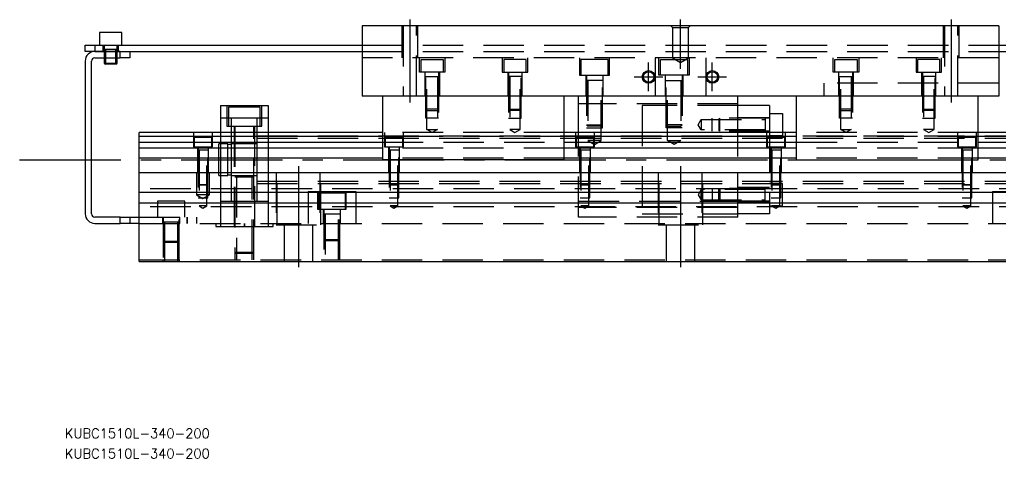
# Model space of a CAD drawing. Extents: x -21 to 543, y -309 to 112.
# Drawn here: x -20.6 to 287.5, y -309 to -171.2 of the extents above; entities that cross this region are included whole.
import ezdxf

# ---------------------------------------------------------------- set-up
doc = ezdxf.new("R2010")
doc.units = 0
doc.linetypes.add('CENTER', pattern=[50.8, 31.75, -6.35, 6.35, -6.35])
doc.linetypes.add('DASHED', pattern=[19.05, 12.7, -6.35])
doc.layers.get('0').update_dxf_attribs({"linetype": 'CONTINUOUS'})
doc.layers.add('CENTER', color=1, linetype='CENTER')
doc.styles.get("Standard").update_dxf_attribs({"font": 'txt.shx', "height": 3, "bigfont": 'bigfont.shx'})

# ---------------------------------------------------------------- blocks, each defined once
blk = doc.blocks.new('*U2')
at = {"color": 7, "linetype": 'CONTINUOUS'}
blk.add_text('KUBC1510L-340-200', height=3, dxfattribs=at).set_placement((-6.38, -309.02))
blk = doc.blocks.new('*U3')
at = {"color": 7, "linetype": 'CONTINUOUS'}
blk.add_text('KUBC1510L-340-200', height=3, dxfattribs=at).set_placement((-6.38, -302.66))

msp = doc.modelspace()

# ---------------------------------------------------------------- linework, layer by layer
at = {"color": 7, "linetype": 'CONTINUOUS'}
for p, q in [((11.5, -175.2), (4.5, -175.2)), ((4.5, -175.2), (4.5, -179.2)), ((11.5, -179.2), (11.5, -175.2)), ((87, -173.2), (87, -195.2)), ((287, -173.2), (87, -173.2)), ((287, -173.2), (287, -195.2)), ((0, -181.2), (0, -179.2)), ((0, -179.2), (3, -179.2)), ((3, -181.2), (0, -181.2)), ((3, -179.2), (3, -181.2)), ((3, -179.2), (87, -179.2)), ((3, -181.2), (11, -181.2)), ((11, -181.2), (3, -181.2)), ((11, -181.2), (87, -181.2)), ((11, -183.2), (11, -181.2)), ((14, -181.2), (14, -183.2)), ((287, -179.2), (371, -179.2)), ((287, -181.2), (363, -181.2)), ((0, -184.2), (0, -232.2)), ((2, -232.2), (2, -184.2)), ((3, -183.2), (11, -183.2)), ((6, -183.2), (6, -184.85)), ((6, -184.85), (10, -184.85)), ((6, -184.85), (6.35, -185.2)), ((6.35, -183.2), (6.35, -185.2)), ((9.65, -185.2), (9.65, -183.2)), ((9.65, -185.2), (10, -184.85)), ((10, -184.85), (10, -183.2)), ((14, -183.2), (11, -183.2)), ((9.65, -185.2), (6.35, -185.2)), ((287, -195.2), (87, -195.2)), ((93.5, -215.2), (93.5, -195.2)), ((150.5, -215.2), (150.5, -195.2)), ((155, -206.7), (155, -195.2)), ((205, -206.7), (205, -195.2)), ((223.5, -215.2), (223.5, -195.2)), ((280.5, -215.2), (280.5, -195.2)), ((42.5, -198.2), (57.5, -198.2)), ((42.5, -198.2), (42.5, -206.7)), ((57.5, -198.2), (57.5, -206.7)), ((215, -198.2), (205, -198.2)), ((212.35, -198.2), (212, -198.2)), ((215, -198.2), (215, -206.7)), ((215, -200.7), (219, -200.7)), ((219, -200.7), (219, -206.7)), ((93.5, -206.7), (17, -206.7)), ((17, -247.2), (17, -206.7)), ((93.5, -207.952272), (17, -207.952272)), ((223.5, -206.7), (150.5, -206.7)), ((223.5, -207.952272), (150.5, -207.952272)), ((357, -206.7), (280.5, -206.7)), ((357, -207.952272), (280.5, -207.952272)), ((17, -209.72668), (93.5, -209.72668)), ((93.5, -211.623076), (17, -211.623076)), ((150.5, -209.72668), (223.5, -209.72668)), ((223.5, -211.623076), (150.5, -211.623076)), ((280.5, -209.72668), (357, -209.72668)), ((357, -211.623076), (280.5, -211.623076)), ((93.5, -214.677372), (17, -214.677372)), ((150.5, -215.2), (93.5, -215.2)), ((223.5, -214.677372), (150.5, -214.677372)), ((223.5, -215.2), (280.5, -215.2)), ((357, -214.677372), (280.5, -214.677372)), ((17, -219.2), (357, -219.2)), ((53.000006, -220.7), (46.999994, -220.7)), ((53.000006, -220.7), (46.999994, -220.7)), ((357, -225.5), (17, -225.5)), ((357, -228.9), (17, -228.9)), ((11, -233.2), (3, -233.2)), ((11, -235.2), (11, -233.2)), ((11, -233.2), (14, -233.2)), ((14, -233.2), (14, -235.2)), ((14, -233.2), (17, -233.2)), ((3, -235.2), (11, -235.2)), ((14, -235.2), (11, -235.2)), ((17, -235.2), (14, -235.2)), ((17, -247.2), (357, -247.2))]:
    msp.add_line(p, q, dxfattribs=at)
at = {"color": 3, "linetype": 'DASHED'}
for p, q in [((99.500006, -173.2), (99.500006, -183.2)), ((99.9, -173.2), (99.9, -195.2)), ((104.1, -195.2), (104.1, -173.2)), ((104.499994, -183.2), (104.499994, -173.2)), ((184.5, -173.7), (184, -173.2)), ((184.5, -173.7), (184.5, -183.2)), ((184.5, -173.7), (189.5, -173.7)), ((189.5, -173.7), (190, -173.2)), ((189.5, -183.2), (189.5, -173.7)), ((269.500006, -173.2), (269.500006, -183.2)), ((269.9, -173.2), (269.9, -195.2)), ((274.1, -195.2), (274.1, -173.2)), ((274.499994, -183.2), (274.499994, -173.2)), ((5.5, -179.2), (5.5, -181.2)), ((6, -179.2), (6, -183.2)), ((9.783332, -180.6), (6.216708, -180.6)), ((6.35, -180.6), (6.35, -183.2)), ((9.65, -183.2), (9.65, -180.6)), ((10, -183.2), (10, -179.2)), ((10.5, -181.2), (10.5, -179.2)), ((87, -179.2), (287, -179.2)), ((87, -181.2), (287, -181.2)), ((287, -183.2), (87, -183.2)), ((105, -187.7), (105, -183.2)), ((105.5, -183.7), (112.5, -183.7)), ((105.5, -187.7), (105.5, -183.7)), ((112.5, -183.7), (112.5, -187.7)), ((113, -183.2), (113, -187.7)), ((131, -183.2), (131, -187.7)), ((138.5, -183.7), (131.5, -183.7)), ((131.5, -183.7), (131.5, -187.7)), ((138.5, -187.7), (138.5, -183.7)), ((139, -187.7), (139, -183.2)), ((155.25, -183.2), (155.25, -188.7)), ((156.5, -183.7), (155.75, -183.7)), ((155.75, -183.7), (155.75, -188.7)), ((163.5, -183.7), (156.5, -183.7)), ((164.25, -183.7), (163.5, -183.7)), ((164.25, -188.7), (164.25, -183.7)), ((164.75, -188.7), (164.75, -183.2)), ((179, -183.2), (179, -195.2)), ((180.25, -188.7), (180.25, -183.2)), ((180.75, -183.7), (181.5, -183.7)), ((180.75, -188.7), (180.75, -183.7)), ((181.5, -183.7), (188.5, -183.7)), ((189.5, -183.2), (184.5, -183.2)), ((184.5, -183.2), (187, -184.643376)), ((187, -184.643376), (189.5, -183.2)), ((188.5, -183.7), (189.25, -183.7)), ((189.25, -183.7), (189.25, -188.7)), ((189.75, -183.2), (189.75, -188.7)), ((195, -183.2), (195, -195.2)), ((235, -187.7), (235, -183.2)), ((235.5, -183.7), (242.5, -183.7)), ((235.5, -187.7), (235.5, -183.7)), ((242.5, -183.7), (242.5, -187.7)), ((243, -183.2), (243, -187.7)), ((261, -183.2), (261, -187.7)), ((268.5, -183.7), (261.5, -183.7)), ((261.5, -183.7), (261.5, -187.7)), ((268.5, -187.7), (268.5, -183.7)), ((269, -187.7), (269, -183.2)), ((113, -187.7), (105, -187.7)), ((106.75, -195.2), (106.75, -187.7)), ((107.000006, -202.2), (106.999986, -187.7)), ((111.000014, -187.7), (110.999994, -202.2)), ((111.25, -187.7), (111.25, -195.2)), ((131, -187.7), (139, -187.7)), ((132.75, -187.7), (132.75, -195.2)), ((132.999986, -187.7), (133.000006, -202.2)), ((136.999994, -202.2), (137.000014, -187.7)), ((137.25, -195.2), (137.25, -187.7)), ((243, -187.7), (235, -187.7)), ((236.75, -195.2), (236.75, -187.7)), ((237.000006, -202.2), (236.999986, -187.7)), ((241.000014, -187.7), (240.999994, -202.2)), ((241.25, -187.7), (241.25, -195.2)), ((261, -187.7), (269, -187.7)), ((262.75, -187.7), (262.75, -195.2)), ((262.999986, -187.7), (263.000006, -202.2)), ((266.999994, -202.2), (267.000014, -187.7)), ((267.25, -195.2), (267.25, -187.7)), ((106.999994, -189.1), (111.000006, -189.1)), ((107.35, -205.7), (107.35, -189.1)), ((110.65, -189.1), (110.65, -205.7)), ((137.000006, -189.1), (132.999994, -189.1)), ((133.35, -189.1), (133.35, -205.7)), ((136.65, -205.7), (136.65, -189.1)), ((155.25, -188.7), (164.75, -188.7)), ((157.25, -188.7), (157.25, -195.2)), ((162.500006, -190.3), (157.499994, -190.3)), ((157.500006, -188.7), (157.500006, -205.2)), ((157.9, -190.3), (157.9, -209.2)), ((162.1, -209.2), (162.1, -190.3)), ((162.499994, -205.2), (162.499994, -188.7)), ((162.75, -195.2), (162.75, -188.7)), ((189.75, -188.7), (180.25, -188.7)), ((182.25, -195.2), (182.25, -188.7)), ((182.499994, -190.3), (187.500006, -190.3)), ((182.500006, -205.2), (182.500006, -188.7)), ((182.9, -209.2), (182.9, -190.3)), ((187.1, -190.3), (187.1, -209.2)), ((187.499994, -188.7), (187.499994, -205.2)), ((187.75, -188.7), (187.75, -195.2)), ((236.999994, -189.1), (241.000006, -189.1)), ((237.35, -205.7), (237.35, -189.1)), ((240.65, -189.1), (240.65, -205.7)), ((267.000006, -189.1), (262.999994, -189.1)), ((263.35, -189.1), (263.35, -205.7)), ((266.65, -205.7), (266.65, -189.1)), ((232, -191.2), (232, -195.2)), ((287, -191.2), (232, -191.2)), ((44.5, -198.2), (44.5, -204.7)), ((55, -198.7), (45, -198.7)), ((45, -198.7), (45, -204.7)), ((55, -204.7), (55, -198.7)), ((55.5, -204.7), (55.5, -198.2)), ((111, -199.35), (107, -199.35)), ((107.35, -199.7), (107, -199.35)), ((107.35, -199.7), (110.65, -199.7)), ((111, -199.35), (110.65, -199.7)), ((133, -199.35), (137, -199.35)), ((133, -199.35), (133.35, -199.7)), ((136.65, -199.7), (133.35, -199.7)), ((136.65, -199.7), (137, -199.35)), ((205, -197.7), (155, -197.7)), ((205, -198.2), (175, -198.2)), ((175, -198.2), (175, -232.2)), ((205, -232.2), (205, -198.2)), ((241, -199.35), (237, -199.35)), ((237.35, -199.7), (237, -199.35)), ((237.35, -199.7), (240.65, -199.7)), ((241, -199.35), (240.65, -199.7)), ((263, -199.35), (267, -199.35)), ((263, -199.35), (263.35, -199.7)), ((266.65, -199.7), (263.35, -199.7)), ((266.65, -199.7), (267, -199.35)), ((46, -202.2), (42.5, -202.2)), ((46, -204.7), (46, -202.2)), ((54, -202.2), (46, -202.2)), ((54, -204.7), (54, -202.2)), ((57.5, -202.2), (54, -202.2)), ((110.999994, -202.2), (107.000006, -202.2)), ((133.000006, -202.2), (136.999994, -202.2)), ((192.547372, -204.2), (193.5, -202.55)), ((193.5, -202.55), (193.5, -205.85)), ((193.5, -202.55), (213.6, -202.55)), ((215, -202.199975), (197, -202.200006)), ((197, -206.199994), (197, -202.200006)), ((199, -202.55), (199.35, -202.2)), ((199, -202.55), (199, -204.9)), ((199.35, -204.9), (199.35, -202.2)), ((205, -201.95), (215, -201.95)), ((213.6, -202.199994), (213.6, -206.200006)), ((240.999994, -202.2), (237.000006, -202.2)), ((263.000006, -202.2), (266.999994, -202.2)), ((44.5, -204.7), (55.5, -204.7)), ((46, -206.7), (46, -204.7)), ((46.75, -204.7), (46.75, -236.2)), ((46.999939, -204.7), (47.000006, -246.7)), ((52.999994, -246.7), (53.000061, -204.7)), ((53.25, -236.2), (53.25, -204.7)), ((54, -206.7), (54, -204.7)), ((107.35, -205.7), (110.65, -205.7)), ((109, -206.652628), (107.35, -205.7)), ((110.65, -205.7), (109, -206.652628)), ((136.65, -205.7), (133.35, -205.7)), ((133.35, -205.7), (135, -206.652628)), ((135, -206.652628), (136.65, -205.7)), ((157.5, -204.3), (162.5, -204.3)), ((157.5, -204.3), (157.9, -204.7)), ((157.500006, -205.2), (162.499994, -205.2)), ((162.1, -204.7), (157.9, -204.7)), ((162.1, -204.7), (162.5, -204.3)), ((187.5, -204.3), (182.5, -204.3)), ((182.9, -204.7), (182.5, -204.3)), ((187.499994, -205.2), (182.500006, -205.2)), ((182.9, -204.7), (187.1, -204.7)), ((187.5, -204.3), (187.1, -204.7)), ((193.5, -205.85), (192.547372, -204.2)), ((213.6, -205.85), (193.5, -205.85)), ((215, -206.200025), (197, -206.199994)), ((199, -204.9), (199, -205.85)), ((199.35, -206.2), (199, -205.85)), ((199.35, -206.2), (199.35, -204.9)), ((237.35, -205.7), (240.65, -205.7)), ((239, -206.652628), (237.35, -205.7)), ((240.65, -205.7), (239, -206.652628)), ((266.65, -205.7), (263.35, -205.7)), ((263.35, -205.7), (265, -206.652628)), ((265, -206.652628), (266.65, -205.7)), ((34, -206.7), (34, -211.2)), ((39.75, -208.2), (34.25, -208.2)), ((34.25, -208.2), (34.25, -211.2)), ((39.75, -211.2), (39.75, -208.2)), ((40, -211.2), (40, -206.7)), ((42.5, -206.7), (42.5, -219.2)), ((46, -215.2), (46, -206.7)), ((54, -215.2), (54, -206.7)), ((54, -207.699332), (307.005, -207.699332)), ((54, -208.449332), (307, -208.449332)), ((57.5, -206.7), (57.5, -219.2)), ((150.5, -206.7), (93.5, -206.7)), ((150.5, -207.952272), (93.5, -207.952272)), ((94, -206.7), (94, -211.2)), ((99.75, -208.2), (94.25, -208.2)), ((94.25, -208.2), (94.25, -211.2)), ((99.75, -211.2), (99.75, -208.2)), ((100, -211.2), (100, -206.7)), ((154, -206.7), (154, -211.2)), ((159.75, -208.2), (154.25, -208.2)), ((154.25, -208.2), (154.25, -211.2)), ((155, -233.2), (155, -206.7)), ((162.1, -209.2), (157.9, -209.2)), ((157.9, -209.2), (160, -210.412436)), ((159.75, -211.2), (159.75, -208.2)), ((160, -211.2), (160, -206.7)), ((160, -210.412436), (162.1, -209.2)), ((182.9, -209.2), (187.1, -209.2)), ((185, -210.412436), (182.9, -209.2)), ((187.1, -209.2), (185, -210.412436)), ((215, -206.45), (205, -206.45)), ((205, -233.2), (205, -206.7)), ((205, -207.700006), (223.5, -207.700006)), ((214, -206.7), (214, -211.2)), ((219.75, -208.2), (214.25, -208.2)), ((214.25, -208.2), (214.25, -211.2)), ((215, -206.7), (215, -232.2)), ((215, -207.7), (219, -207.7)), ((219, -207.7), (215, -207.7)), ((219, -206.7), (219, -207.7)), ((219.75, -211.2), (219.75, -208.2)), ((220, -211.2), (220, -206.7)), ((280.5, -206.7), (223.5, -206.7)), ((280.5, -207.952272), (223.5, -207.952272)), ((274, -206.7), (274, -211.2)), ((279.75, -208.2), (274.25, -208.2)), ((274.25, -208.2), (274.25, -211.2)), ((279.75, -211.2), (279.75, -208.2)), ((280, -211.2), (280, -206.7)), ((34, -211.2), (40, -211.2)), ((35.25, -211.2), (35.25, -219.2)), ((38.500006, -212.2), (35.499994, -212.2)), ((35.500006, -211.2), (35.500006, -227.2)), ((35.75, -212.2), (35.75, -229.7)), ((38.25, -229.7), (38.25, -212.2)), ((38.499994, -227.2), (38.499994, -211.2)), ((38.75, -219.2), (38.75, -211.2)), ((42, -215.2), (42, -210.2)), ((42.5, -210.2), (42, -210.2)), ((44.85, -210.2), (42.5, -210.2)), ((44.85, -215.2), (44.85, -210.2)), ((46, -210.4), (44.85, -210.4)), ((47, -210.2), (46, -210.2)), ((53, -210.2), (47, -210.2)), ((54, -210.2), (53, -210.2)), ((93.5, -209.72668), (150.5, -209.72668)), ((150.5, -211.623076), (93.5, -211.623076)), ((94, -211.2), (100, -211.2)), ((95.25, -211.2), (95.25, -219.2)), ((98.500006, -212.2), (95.499994, -212.2)), ((95.500006, -211.2), (95.500006, -227.2)), ((95.75, -212.2), (95.75, -229.7)), ((98.25, -229.7), (98.25, -212.2)), ((98.499994, -227.2), (98.499994, -211.2)), ((98.75, -219.2), (98.75, -211.2)), ((154, -211.2), (160, -211.2)), ((155.25, -211.2), (155.25, -219.2)), ((158.500006, -212.2), (155.499994, -212.2)), ((155.500006, -211.2), (155.500006, -227.2)), ((155.75, -212.2), (155.75, -229.7)), ((158.25, -229.7), (158.25, -212.2)), ((158.499994, -227.2), (158.499994, -211.2)), ((158.75, -219.2), (158.75, -211.2)), ((214, -211.2), (220, -211.2)), ((215.25, -211.2), (215.25, -219.2)), ((218.500006, -212.2), (215.499994, -212.2)), ((215.500006, -211.2), (215.500006, -227.2)), ((215.75, -212.2), (215.75, -229.7)), ((218.25, -229.7), (218.25, -212.2)), ((218.499994, -227.2), (218.499994, -211.2)), ((218.75, -219.2), (218.75, -211.2)), ((223.5, -209.72668), (280.5, -209.72668)), ((280.5, -211.623076), (223.5, -211.623076)), ((274, -211.2), (280, -211.2)), ((275.25, -211.2), (275.25, -219.2)), ((278.500006, -212.2), (275.499994, -212.2)), ((275.500006, -211.2), (275.500006, -227.2)), ((275.75, -212.2), (275.75, -229.7)), ((278.25, -229.7), (278.25, -212.2)), ((278.499994, -227.2), (278.499994, -211.2)), ((278.75, -219.2), (278.75, -211.2)), ((42, -219.2), (42, -215.2)), ((44.85, -219.2), (44.85, -215.2)), ((46, -219.2), (46, -215.2)), ((54, -219.2), (54, -215.2)), ((150.5, -214.677372), (93.5, -214.677372)), ((280.5, -214.677372), (223.5, -214.677372)), ((35, -219.2), (35, -226.2)), ((39, -226.2), (39, -219.2)), ((42, -220.2), (42, -219.2)), ((42, -220.2), (42.5, -220.2)), ((42.5, -219.2), (42.5, -225.5)), ((42.5, -220.2), (44.85, -220.2)), ((44.85, -220.2), (44.85, -219.2)), ((44.85, -220), (46, -220)), ((46, -225.5), (46, -219.2)), ((46, -220.2), (47, -220.2)), ((47, -220.2), (53, -220.2)), ((47.5, -220.7), (47.5, -246.7)), ((52.5, -246.7), (52.5, -220.7)), ((53, -220.2), (54, -220.2)), ((54, -225.5), (54, -219.2)), ((57.5, -219.2), (57.5, -225.5)), ((60, -219.2), (60, -235.7)), ((60.291796, -235.2), (60.291796, -219.2)), ((73.708204, -219.2), (73.708204, -235.2)), ((74, -235.7), (74, -219.2)), ((180, -219.2), (180, -235.7)), ((180.291796, -235.2), (180.291796, -219.2)), ((193.708204, -219.2), (193.708204, -235.2)), ((194, -235.7), (194, -219.2)), ((357, -224.35), (17, -224.35)), ((35.5, -222.95), (38.5, -222.95)), ((35.5, -222.95), (35.75, -223.2)), ((38.25, -223.2), (35.75, -223.2)), ((38.25, -223.2), (38.5, -222.95)), ((54, -221.95), (307, -221.95)), ((54, -222.7), (307.005, -222.7)), ((95.5, -222.95), (98.5, -222.95)), ((95.5, -222.95), (95.75, -223.2)), ((98.25, -223.2), (95.75, -223.2)), ((98.25, -223.2), (98.5, -222.95)), ((155.5, -222.95), (158.5, -222.95)), ((155.5, -222.95), (155.75, -223.2)), ((158.25, -223.2), (155.75, -223.2)), ((158.25, -223.2), (158.5, -222.95)), ((193.5, -224.55), (192.547372, -226.2)), ((193.5, -227.85), (193.5, -224.55)), ((213.6, -224.55), (193.5, -224.55)), ((215, -224.199975), (197, -224.200006)), ((197, -224.200006), (197, -228.199994)), ((199.35, -224.2), (199, -224.55)), ((199, -225.5), (199, -224.55)), ((199.35, -224.2), (199.35, -225.5)), ((215, -223.95), (205, -223.95)), ((213.6, -228.200006), (213.6, -224.199994)), ((219, -222.7), (215, -222.7)), ((215.5, -222.95), (218.5, -222.95)), ((215.5, -222.95), (215.75, -223.2)), ((218.25, -223.2), (215.75, -223.2)), ((218.25, -223.2), (218.5, -222.95)), ((219, -229.7), (219, -222.7)), ((275.5, -222.95), (278.5, -222.95)), ((275.5, -222.95), (275.75, -223.2)), ((278.25, -223.2), (275.75, -223.2)), ((278.25, -223.2), (278.5, -222.95)), ((39, -226.2), (35, -226.2)), ((35, -226.2), (37, -227.3547)), ((35.500006, -227.2), (38.499994, -227.2)), ((37, -227.3547), (39, -226.2)), ((42.5, -225.5), (42.5, -228.9)), ((46, -228.2), (46, -225.5)), ((54, -228.2), (54, -225.5)), ((57.5, -225.5), (57.5, -228.9)), ((70, -225.2), (70, -225.5)), ((70, -225.2), (73.708204, -225.2)), ((70, -225.5), (70, -228.9)), ((73, -225.2), (73, -230.7)), ((73.708204, -225.7), (73.25, -225.7)), ((73.25, -225.7), (73.25, -228.9)), ((73.708204, -225.2), (85, -225.2)), ((81.75, -225.7), (73.708204, -225.7)), ((81.75, -228.9), (81.75, -225.7)), ((82, -230.7), (82, -225.2)), ((85, -225.2), (85, -225.5)), ((85, -225.5), (85, -228.9)), ((95.500006, -227.2), (98.499994, -227.2)), ((155.500006, -227.2), (158.499994, -227.2)), ((192.547372, -226.2), (193.5, -227.85)), ((193.5, -227.85), (213.6, -227.85)), ((199, -227.85), (199, -225.5)), ((199, -227.85), (199.35, -228.2)), ((199.35, -225.5), (199.35, -228.2)), ((215.500006, -227.2), (218.499994, -227.2)), ((275.500006, -227.2), (278.499994, -227.2)), ((285, -225.2), (300, -225.2)), ((285, -225.2), (285, -235.2)), ((357, -230.05), (17, -230.05)), ((31.25, -228.2), (22.75, -228.2)), ((22.75, -228.2), (22.75, -228.9)), ((22.75, -228.9), (22.75, -233.2)), ((31.25, -228.9), (31.25, -228.2)), ((31.25, -233.2), (31.25, -228.9)), ((38.25, -229.7), (35.75, -229.7)), ((35.75, -229.7), (37, -230.421688)), ((37, -230.421688), (38.25, -229.7)), ((42.5, -228.2), (46, -228.2)), ((42.5, -228.9), (42.5, -236.2)), ((46, -228.2), (47, -228.2)), ((47, -228.2), (47.5, -228.2)), ((47.5, -228.2), (52.5, -228.2)), ((52.5, -228.2), (53, -228.2)), ((53, -228.2), (54, -228.2)), ((54, -228.2), (57.5, -228.2)), ((57.5, -228.9), (57.5, -236.2)), ((70, -228.9), (70, -235.2)), ((73, -230.7), (82, -230.7)), ((73.25, -228.9), (73.25, -230.7)), ((74.75, -230.7), (74.75, -235.2)), ((75.000006, -230.7), (75.000006, -246.7)), ((79.999994, -246.7), (79.999994, -230.7)), ((80.25, -235.2), (80.25, -230.7)), ((81.75, -230.7), (81.75, -228.9)), ((85, -228.9), (85, -235.2)), ((98.25, -229.7), (95.75, -229.7)), ((95.75, -229.7), (97, -230.421688)), ((97, -230.421688), (98.25, -229.7)), ((155, -228.2), (205, -228.2)), ((205, -230.208332), (155, -230.208332)), ((158.25, -229.7), (155.75, -229.7)), ((155.75, -229.7), (157, -230.421688)), ((157, -230.421688), (158.25, -229.7)), ((215, -228.200025), (197, -228.199994)), ((205, -228.45), (215, -228.45)), ((215, -229.7), (219, -229.7)), ((218.25, -229.7), (215.75, -229.7)), ((215.75, -229.7), (217, -230.421688)), ((217, -230.421688), (218.25, -229.7)), ((278.25, -229.7), (275.75, -229.7)), ((275.75, -229.7), (277, -230.421688)), ((277, -230.421688), (278.25, -229.7)), ((17, -233.2), (35, -233.2)), ((24.25, -233.2), (24.25, -235.2)), ((24.5, -233.2), (24.5, -246.7)), ((29.5, -246.7), (29.5, -233.2)), ((29.75, -235.2), (29.75, -233.2)), ((32, -235.2), (32, -233.2)), ((32, -233.2), (32, -235.2)), ((35, -233.2), (35, -235.2)), ((80.000006, -232.3), (74.999994, -232.3)), ((75.4, -232.3), (75.4, -246.7)), ((79.6, -246.7), (79.6, -232.3)), ((205, -233.2), (155, -233.2)), ((175, -232.2), (205, -232.2)), ((215, -232.2), (205, -232.2)), ((17, -235.2), (357, -235.2)), ((29.5, -234.8), (24.5, -234.8)), ((24.9, -234.8), (24.9, -246.7)), ((29.1, -246.7), (29.1, -234.8)), ((41, -235.2), (41, -236.2)), ((41, -236.2), (50, -236.2)), ((50, -235.2), (50, -236.2)), ((50, -236.2), (50, -235.2)), ((50, -236.2), (59, -236.2)), ((59, -236.2), (59, -235.2)), ((60, -235.7), (74, -235.7)), ((62.5, -235.7), (62.5, -247.2)), ((71.5, -247.2), (71.5, -235.7)), ((180, -235.7), (194, -235.7)), ((182.5, -235.7), (182.5, -247.2)), ((191.5, -247.2), (191.5, -235.7)), ((75, -240.3), (80, -240.3)), ((75, -240.3), (75.4, -240.7)), ((79.6, -240.7), (80, -240.3)), ((24.5, -240.8), (29.5, -240.8)), ((24.5, -240.8), (24.9, -241.2)), ((29.1, -241.2), (24.9, -241.2)), ((29.1, -241.2), (29.5, -240.8)), ((79.6, -240.7), (75.4, -240.7)), ((47, -244.2), (53, -244.2)), ((47, -244.2), (47.5, -244.7)), ((52.5, -244.7), (47.5, -244.7)), ((52.5, -244.7), (53, -244.2)), ((17, -246.7), (357, -246.7)), ((24.500006, -247.2), (24.500006, -246.7)), ((24.9, -246.7), (24.9, -247.2)), ((29.1, -247.2), (29.1, -246.7)), ((29.499994, -246.7), (29.499994, -247.2))]:
    msp.add_line(p, q, dxfattribs=at)
at = {"color": 3, "linetype": 'CONTINUOUS'}
for centre in [(177, -189.2), (197, -189.2)]:
    msp.add_circle(centre, 2, dxfattribs=at)
at = {"color": 7, "linetype": 'CONTINUOUS'}
for centre in [(177, -189.2), (197, -189.2)]:
    msp.add_circle(centre, 1.65, dxfattribs=at)
for centre, radius, start, end in [((3, -184.2), 3, 90, 180), ((3, -184.2), 1, 90, 180), ((3, -232.2), 3, 180, 270), ((3, -232.2), 1, 180, 270)]:
    msp.add_arc(centre, radius, start, end, dxfattribs=at)
at = {"layer": 'CENTER', "color": 1, "linetype": 'CENTER'}
for p, q in [((102, -171.2), (102, -197.2)), ((187, -186.643376), (187, -171.2)), ((272, -171.2), (272, -197.2)), ((177, -193.7), (177, -184.7)), ((197, -193.7), (197, -184.7)), ((172.5, -189.2), (181.5, -189.2)), ((192.5, -189.2), (201.5, -189.2)), ((-20.607194, -215.2), (407.569477, -215.2)), ((67, -217.2), (67, -249.2)), ((187, -217.2), (187, -249.2))]:
    msp.add_line(p, q, dxfattribs=at)

# ---------------------------------------------------------------- block references
at = {"color": 7, "linetype": 'CONTINUOUS'}
for name in ['*U3', '*U2']:
    msp.add_blockref(name, (0, 0), dxfattribs=at)

doc.saveas('drawing.dxf')
